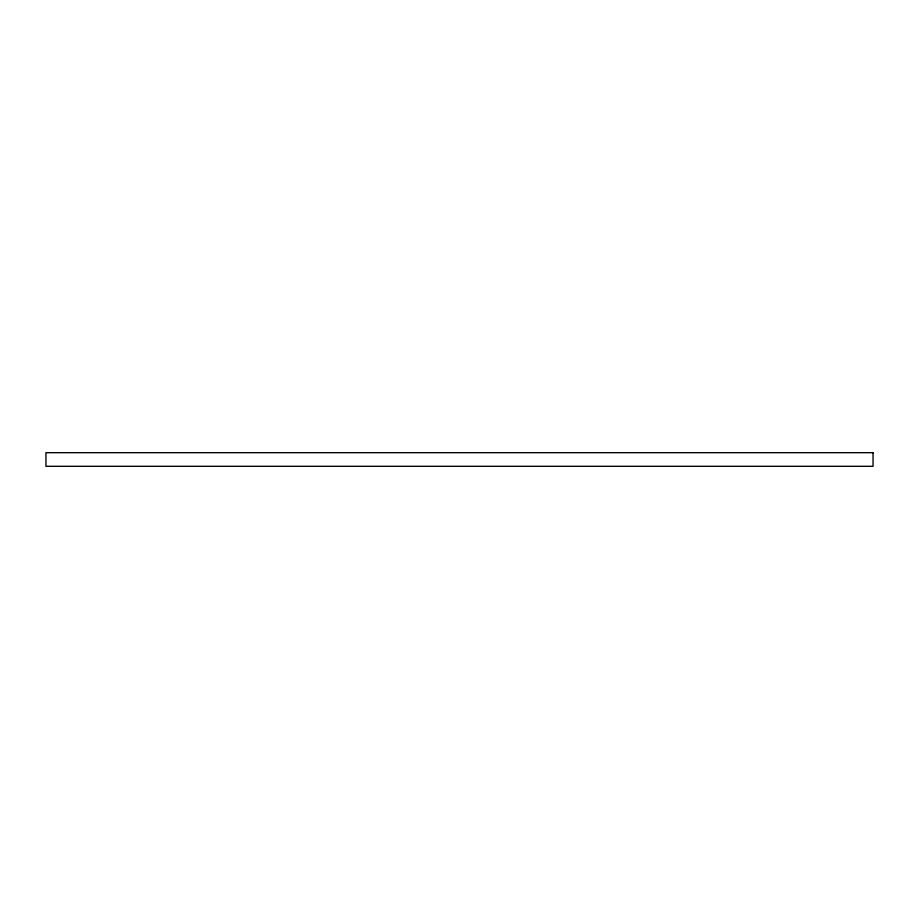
<?xml version="1.0" encoding="UTF-8"?>
<svg xmlns="http://www.w3.org/2000/svg" width="919" height="919" viewBox="0 0 919 919"><rect width="100%" height="100%" fill="white"/><g stroke="black" fill="none" stroke-linecap="round" stroke-linejoin="round"><path stroke-width="1.38" d="M873.05 452.688L45.95 452.688L45.95 466.312L873.05 466.312L873.05 452.688"/></g></svg>
